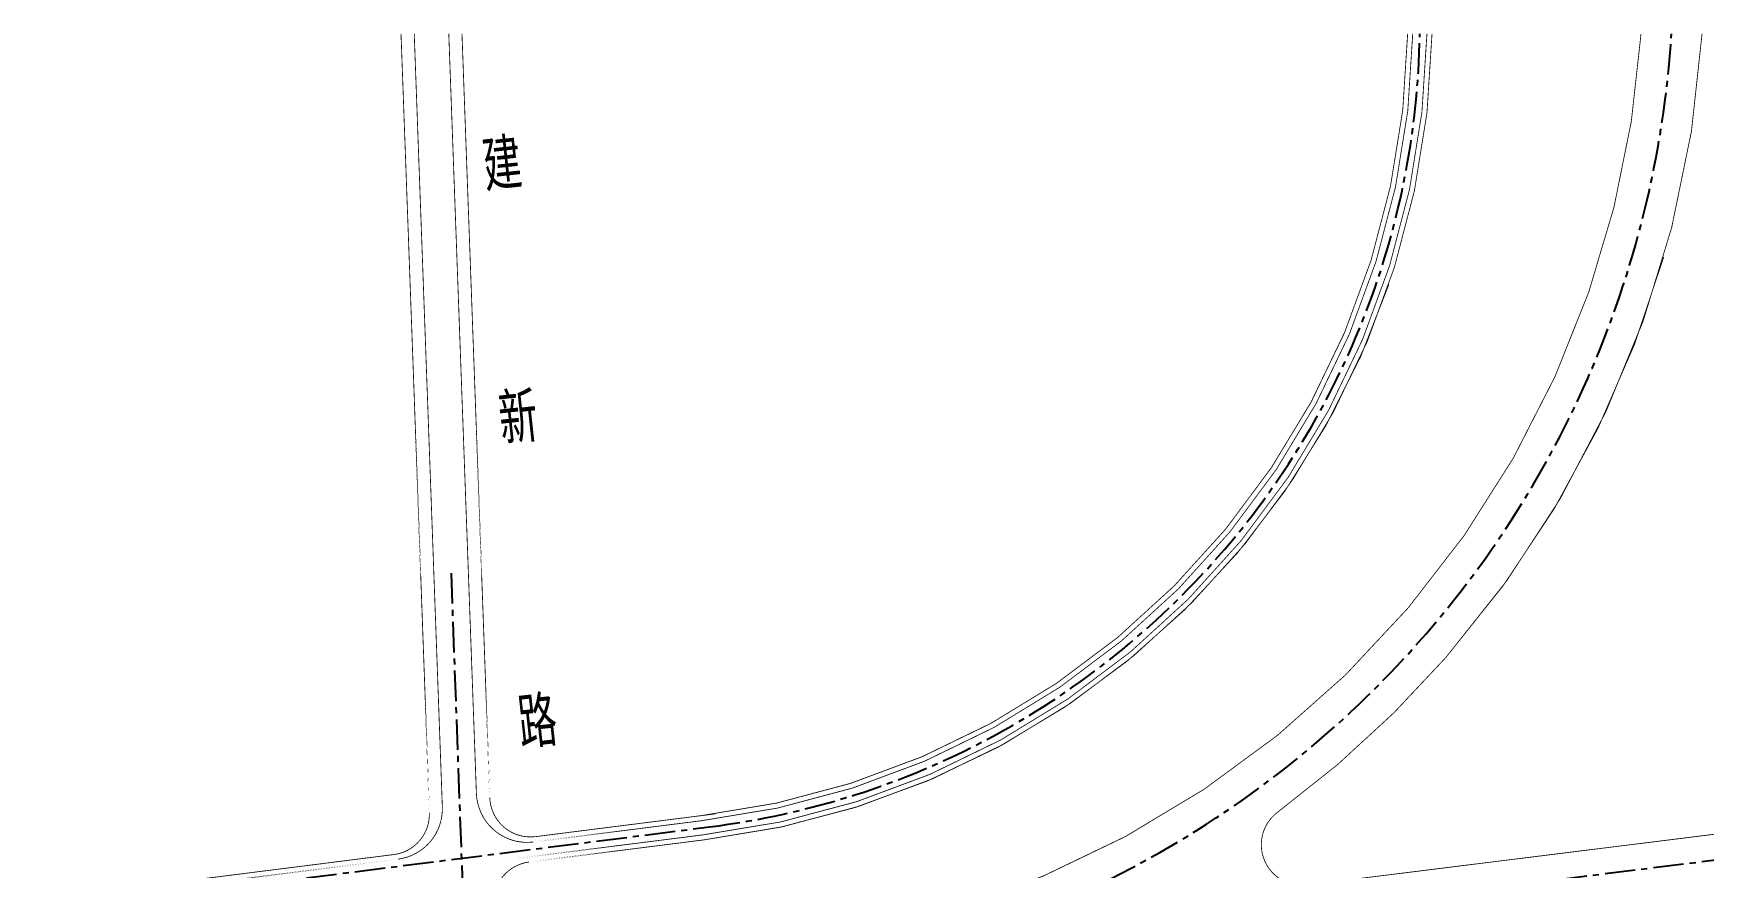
# Model space of a CAD drawing. Extents: x 10519 to 17598, y -625 to 2857.
# Drawn here: x 12898 to 13721, y 2441 to 2852 of the extents above; entities that cross this region are included whole.
import ezdxf

# ---------------------------------------------------------------- set-up
doc = ezdxf.new("R2010")
doc.units = 0
doc.header["$MEASUREMENT"] = 0
doc.linetypes.add('CENTER', pattern=[2, 1.25, -0.25, 0.25, -0.25])
doc.linetypes.add('CENTERX2', pattern=[4, 2.5, -0.5, 0.5, -0.5])
for name, color, linetype in [('00000衢化东路中线', 1, 'CENTER'), ('00000道路边线', 2, 'CONTINUOUS'), ('000道路名称', 6, 'CONTINUOUS')]:
    doc.layers.add(name, color=color, linetype=linetype)
doc.styles.get("Standard").update_dxf_attribs({"font": 'txt8.shx', "width": 0.8, "bigfont": 'hz.shx'})

msp = doc.modelspace()

# ---------------------------------------------------------------- linework, layer by layer
at = {"layer": '00000衢化东路中线', "color": 6, "linetype": 'CENTERX2', "ltscale": 6}
for p, q in [((13104.13, 2586.06), (13112.06, 2368.18)), ((14187.39, 2502.16), (12094.78, 2241.43)), ((12080.48, 2315.52), (13231.39, 2461.19))]:
    msp.add_line(p, q, dxfattribs=at)
for centre, radius, start, end in [((13181.23, 2858.01), 400, 277.2045, 359.07867), ((13206.15, 2883.39), 500, 277.04255, 356.35204)]:
    msp.add_arc(centre, radius, start, end, dxfattribs=at)
at = {"layer": '00000道路边线', "const_width": 0.4}
for points in [[(13095.63, 2586.06), (13099.81, 2471.01, -0.388229), (13077.97, 2445.3), (12888.68, 2421.34), (13077.97, 2445.3, 0.388229), (13099.81, 2471.01), (13085.97, 2851.58)], [(13112.64, 2586.06), (13116.58, 2477.64, 0.440685), (13144.71, 2453.74), (13227.49, 2464.22), (13144.71, 2453.74, -0.440685), (13116.58, 2477.64), (13102.98, 2851.58)], [(13123.17, 2475.5), (13119.14, 2586.06), (13123.17, 2475.5, 0.440685), (13145.67, 2456.39, -0.440685), (13123.17, 2475.5), (13109.48, 2851.58), (13123.17, 2475.5, 0.440685), (13145.67, 2456.39, -0.440685), (13123.17, 2475.5)], [(13575.18, 2851.58, -0.375703), (13227.19, 2466.7, 0.26911), (13543.77, 2703.73)], [(13227.49, 2464.22, 0.375724), (13577.68, 2851.58)], [(13228.28, 2457.27, 0.375829), (13584.68, 2851.58)], [(13587.18, 2851.58, -0.375857), (13228.57, 2454.78, 0.289848), (13565.92, 2728.2)], [(13664.38, 2724.48, -0.285947), (13265.61, 2402.05, 0.285947), (13664.38, 2724.48, 0.067145), (13690.11, 2851.58)], [(13720.17, 2851.58, -0.16553), (13594.01, 2544.59, -0.05473), (13511.27, 2468.51, 0.05473), (13594.01, 2544.59, 0.110302), (13701.3, 2741.79)], [(13525.59, 2432.55, -0.772681), (13511.27, 2468.51, 0.772681), (13525.59, 2432.55), (14122.61, 2506.94)], [(13075.94, 2447.56), (12885.66, 2423.48), (13075.94, 2447.56), (12885.66, 2423.48), (13075.94, 2447.56, 0.388229), (13093.42, 2468.13, -0.388229), (13075.94, 2447.56, 0.388229), (13093.42, 2468.13, -0.388229), (13075.94, 2447.56)]]:
    msp.add_lwpolyline(points, format="xyb", dxfattribs=at)
for points in [[(13093.42, 2468.13), (13079.46, 2851.58)], [(13093.42, 2468.13), (13089.12, 2586.06)], [(13142.54, 2443.89), (13228.57, 2454.78)], [(13142.54, 2443.89), (13228.57, 2454.78)]]:
    msp.add_lwpolyline(points, close=True, dxfattribs=at)
for points in [[(13218.65, 2465.62), (13145.67, 2456.38), (13234.21, 2467.59), (13145.67, 2456.38), (13218.65, 2465.62)], [(13135.98, 2445.58), (13228.26, 2457.26), (13135.98, 2445.58)]]:
    msp.add_lwpolyline(points, dxfattribs=at)
msp.add_lwpolyline([(13142.54, 2443.89, 0.388229), (13125.07, 2423.33, -0.388229)], format="xyb", close=True, dxfattribs=at)
msp.add_lwpolyline([(13142.54, 2443.89, 0.388229), (13125.07, 2423.33, -0.388229)], format="xyb", close=True, dxfattribs=at)

# ---------------------------------------------------------------- texts
at = {"layer": '000道路名称', "color": 0, "width": 0.8}
for s, p in [('建', (13121.18, 2773.77)), ('新', (13129.1, 2649.02)), ('路', (13138.6, 2499.32))]:
    msp.add_text(s, height=25, rotation=6.18493, dxfattribs=at).set_placement(p)

doc.saveas('drawing.dxf')
